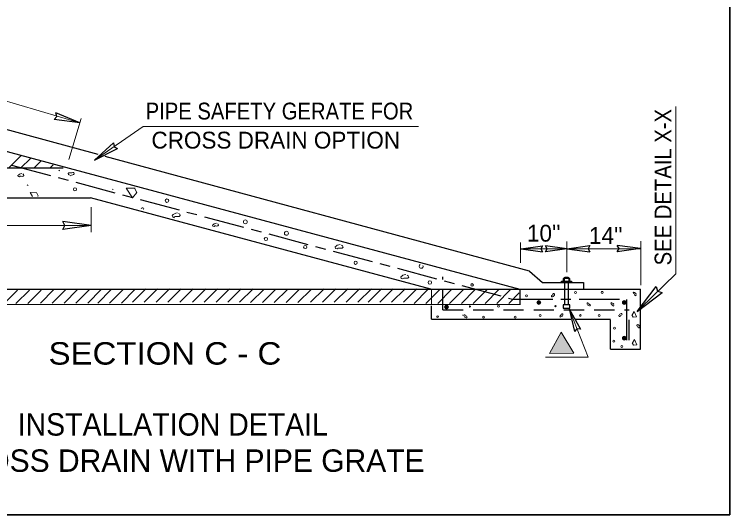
# Model space of a CAD drawing. Extents: x -873 to -38, y -356 to 186.
# Drawn here: x -659.3 to -606.2, y -257.2 to -220 of the extents above; entities that cross this region are included whole.
import ezdxf

# ---------------------------------------------------------------- set-up
doc = ezdxf.new("R2010")
doc.units = 0
doc.header["$LTSCALE"] = 0.5
doc.linetypes.add('LONG_DASH_SHORT_DASH', pattern=[9.9, 6, -1.2, 1.5, -1.2])
doc.linetypes.add('MEDIUM_DASHED', pattern=[4.5, 3, -1.5])
doc.layers.add('1', color=7, linetype='Continuous', lineweight=13)

msp = doc.modelspace()

# ---------------------------------------------------------------- hatches: boundary and pattern name
at = {"layer": '1'}
for points in [[(-620.2135, -241.4273, 1), (-620.4961, -241.4273, 1)], [(-613.8614, -241.4273, 1), (-614.144, -241.4273, 1)], [(-627.085, -241.7672, 1), (-627.3675, -241.7672, 1)], [(-619.5755, -245.2253), (-618.6966, -243.6462), (-617.7687, -245.1972)], [(-613.8612, -244.0859, 1), (-614.1438, -244.0859, 1)]]:
    msp.add_hatch(color=256, dxfattribs=at).paths.add_polyline_path(points)

# ---------------------------------------------------------------- linework, layer by layer
for p, q in [((-668.0582, -224.1128), (-654.4882, -228.0844)), ((-610.1642, -239.3024), (-610.1642, -226.8694)), ((-655.2981, -230.8177), (-654.3915, -227.7578)), ((-659.7624, -231.4311), (-658.8582, -230.527)), ((-658.8541, -231.4311), (-658.1529, -230.7304)), ((-657.8421, -231.3932), (-657.3731, -230.9237)), ((-656.7072, -231.4411), (-656.4605, -231.1937)), ((-652.9939, -232.9452), (-652.9962, -232.9437)), ((-653.6246, -234.3442), (-653.6246, -236.2074)), ((-676.3007, -235.7155), (-653.6246, -235.7155)), ((-621.7119, -238.4966), (-621.7119, -236.9812)), ((-618.2818, -239.1721), (-618.2818, -236.9024)), ((-612.7777, -240.1548), (-612.7777, -236.863)), ((-621.5256, -237.44), (-618.2818, -237.44)), ((-618.292, -237.44), (-612.7777, -237.44)), ((-612.8021, -241.8527), (-610.1642, -239.3024)), ((-660.109, -241.5058), (-659.1084, -240.5055)), ((-659.2295, -241.5058), (-658.2298, -240.5055)), ((-658.3507, -241.5058), (-657.3503, -240.5055)), ((-657.4075, -241.4737), (-656.4076, -240.4737)), ((-656.5286, -241.4737), (-655.5281, -240.4737)), ((-655.6493, -241.4737), (-654.6492, -240.4737)), ((-654.7705, -241.4737), (-653.7703, -240.4737)), ((-653.8913, -241.4737), (-652.8912, -240.4737)), ((-653.1406, -241.4737), (-652.1404, -240.4737)), ((-652.2618, -241.4737), (-651.2616, -240.4737)), ((-651.3827, -241.4737), (-650.3824, -240.4737)), ((-650.5745, -241.4095), (-649.5742, -240.4094)), ((-649.6957, -241.4095), (-648.6953, -240.4094)), ((-648.8162, -241.4095), (-647.8161, -240.4094)), ((-647.9372, -241.4095), (-646.9371, -240.4094)), ((-647.0577, -241.4095), (-646.0573, -240.4094)), ((-646.1149, -241.4095), (-645.1144, -240.4094)), ((-645.2362, -241.4095), (-644.2357, -240.4094)), ((-644.3566, -241.4095), (-643.3562, -240.4094)), ((-643.4773, -241.4095), (-642.4775, -240.4094)), ((-642.5983, -241.4095), (-641.598, -240.4094)), ((-641.7838, -241.4416), (-640.784, -240.442)), ((-640.9052, -241.4416), (-639.9047, -240.442)), ((-640.0258, -241.4416), (-639.0257, -240.442)), ((-639.147, -241.4416), (-638.1467, -240.442)), ((-638.2675, -241.4416), (-637.267, -240.442)), ((-637.3249, -241.4095), (-636.3244, -240.4094)), ((-636.4456, -241.4095), (-635.4456, -240.4094)), ((-635.5662, -241.4095), (-634.5659, -240.4094)), ((-634.6873, -241.4095), (-633.6871, -240.4094)), ((-633.8078, -241.4095), (-632.8076, -240.4094)), ((-633.0581, -241.4095), (-632.0576, -240.4094)), ((-632.1786, -241.4095), (-631.1784, -240.4094)), ((-631.2993, -241.4095), (-630.299, -240.4094)), ((-630.4203, -241.4095), (-629.4199, -240.4094)), ((-629.632, -241.5007), (-628.632, -240.5008)), ((-628.7532, -241.5007), (-627.7527, -240.5008)), ((-627.8744, -241.5007), (-626.8741, -240.5008)), ((-626.9947, -241.5007), (-625.9947, -240.5008)), ((-626.1158, -241.5007), (-625.1159, -240.5008)), ((-625.2367, -241.5007), (-624.2368, -240.5008)), ((-624.3578, -241.5007), (-623.3575, -240.5008)), ((-623.4783, -241.5007), (-622.4783, -240.5008)), ((-622.5995, -241.5007), (-621.8212, -240.7224)), ((-681.8431, -241.5687), (-621.7334, -241.5687))]:
    msp.add_line(p, q, dxfattribs=at)
at = {"layer": '1', "lineweight": 25}
for p, q in [((-653.1174, -230.4332), (-668.4346, -226.2864)), ((-654.4882, -228.0844), (-656.257, -227.3282)), ((-621.7426, -240.4563), (-668.9367, -227.8091)), ((-654.4882, -228.0844), (-656.3958, -227.8333)), ((-653.3845, -230.8564), (-651.9654, -229.5579)), ((-653.3845, -230.8564), (-651.6679, -229.9884)), ((-621.061, -239.112), (-652.6007, -230.5733)), ((-681.8431, -231.4346), (-655.7108, -231.4346)), ((-676.3293, -233.6538), (-653.6822, -233.6538)), ((-628.3868, -240.4324), (-653.6822, -233.6538)), ((-653.625, -235.7144), (-655.754, -235.4219)), ((-653.625, -235.7144), (-655.754, -236.0069)), ((-621.6661, -237.4407), (-620.0783, -237.2223)), ((-621.6661, -237.4407), (-620.0783, -237.6587)), ((-618.282, -237.4394), (-619.8702, -237.221)), ((-618.282, -237.4394), (-619.8702, -237.6575)), ((-618.2814, -237.4414), (-616.5666, -237.2052)), ((-618.2814, -237.4414), (-616.5666, -237.6764)), ((-612.8122, -237.4222), (-614.5282, -237.1859)), ((-612.8122, -237.4222), (-614.5282, -237.6579)), ((-621.061, -239.112), (-620.0947, -239.9578)), ((-618.4733, -239.6587), (-618.4733, -239.8498)), ((-618.4226, -239.5804), (-618.1713, -239.5604)), ((-618.4226, -239.6182), (-618.1713, -239.5977)), ((-618.4226, -239.6557), (-618.1713, -239.6352)), ((-618.1205, -239.6587), (-618.1205, -239.8498)), ((-620.0947, -239.9578), (-617.0329, -239.9578)), ((-618.4226, -241.6089), (-618.4226, -239.8469)), ((-617.0329, -239.9578), (-617.0329, -240.4324)), ((-613.038, -242.09), (-611.6432, -240.2507)), ((-681.8431, -240.4324), (-621.7334, -240.4324)), ((-621.832, -240.4324), (-612.7911, -240.4324)), ((-621.7426, -241.5512), (-621.7426, -240.4563)), ((-613.038, -242.09), (-611.1986, -240.6955)), ((-612.7911, -244.908), (-612.7911, -240.4324)), ((-628.3441, -242.6701), (-628.3441, -241.6747)), ((-618.1013, -241.9063), (-617.2679, -243.4226)), ((-618.1013, -241.9063), (-617.7074, -243.5912)), ((-628.3441, -242.6701), (-617.9716, -242.6701)), ((-617.6369, -242.6701), (-615.0287, -242.6701)), ((-615.0287, -244.908), (-615.0287, -242.7178)), ((-615.0287, -244.908), (-612.7911, -244.908))]:
    msp.add_line(p, q, dxfattribs=at)
at = {"layer": '1', "linetype": 'LONG_DASH_SHORT_DASH', "lineweight": 25}
for p, q in [((-669.1227, -228.6652), (-622.3188, -241.178)), ((-622.3188, -241.178), (-613.8227, -241.178)), ((-613.8227, -244.2189), (-613.8227, -241.178))]:
    msp.add_line(p, q, dxfattribs=at)
at = {"layer": '1', "linetype": 'MEDIUM_DASHED', "lineweight": 25}
for p, q in [((-627.4886, -241.9688), (-627.4886, -239.5204)), ((-627.4886, -241.9688), (-613.6467, -241.9688)), ((-613.6467, -244.2319), (-613.6467, -241.9688))]:
    msp.add_line(p, q, dxfattribs=at)
at = {"layer": '1', "linetype": 'MEDIUM_DASHED'}
msp.add_line((-628.3441, -241.5567), (-628.3441, -240.4799), dxfattribs=at)
at = {"layer": '1', "lineweight": 35}
msp.add_lwpolyline([(-606.1718, -181.4427), (-606.1718, -257.1993), (-689.2712, -257.1993)], dxfattribs=at)
at = {"layer": '1', "lineweight": 25}
for points in [[(-656.3958, -227.8333), (-656.1838, -227.6174), (-656.257, -227.3282)], [(-651.9654, -229.5579), (-651.9362, -229.8595), (-651.6679, -229.9884)], [(-655.754, -236.0069), (-655.5891, -235.7113), (-655.754, -235.4219)], [(-620.0783, -237.2223), (-620.2007, -237.4433), (-620.0783, -237.6587)], [(-619.8702, -237.6575), (-619.7474, -237.4371), (-619.8702, -237.221)], [(-616.5666, -237.2052), (-616.6994, -237.4427), (-616.5666, -237.6764)], [(-614.5282, -237.6579), (-614.3947, -237.4206), (-614.5282, -237.1859)], [(-618.4226, -239.6557), (-618.4226, -239.5452), (-618.1713, -239.5452), (-618.1713, -239.6557)], [(-618.6746, -239.9477), (-618.6746, -239.8469), (-617.9193, -239.8469), (-617.9193, -239.9477)], [(-618.1713, -239.8469), (-618.1713, -241.6089), (-618.5487, -241.6089), (-618.5487, -241.8602), (-618.0457, -241.8602), (-618.0457, -241.6089), (-618.1713, -241.6089)], [(-611.6432, -240.2507), (-611.5441, -240.6003), (-611.1986, -240.6955)], [(-617.2679, -243.4226), (-617.5366, -243.3839), (-617.7074, -243.5912)]]:
    msp.add_lwpolyline(points, dxfattribs=at)
at = {"layer": '1'}
for points in [[(-653.3854, -230.8557), (-649.7594, -228.351), (-629.2987, -228.351)], [(-658.7877, -231.8426), (-658.8801, -231.8734), (-658.9626, -231.8938), (-659.0243, -231.9349), (-659.0759, -231.9863), (-659.0549, -232.0684), (-658.9728, -232.0895), (-658.9111, -232.0482), (-658.8286, -232.0482), (-658.7569, -232.0582), (-658.6851, -232.0482), (-658.6334, -231.9967), (-658.6644, -231.9245), (-658.7259, -231.8837)], [(-656.0434, -231.6002), (-655.9829, -231.6362), (-655.98, -231.6357)], [(-655.1858, -232.0084), (-655.0937, -231.9778), (-655.0112, -231.9572), (-654.9493, -231.9161), (-654.8982, -231.8647), (-654.9188, -231.7826), (-655.0006, -231.7619), (-655.0625, -231.8032), (-655.1442, -231.8032), (-655.2168, -231.7926), (-655.2887, -231.8032), (-655.3397, -231.8542), (-655.3092, -231.9263), (-655.2474, -231.9672)], [(-658.3305, -232.7314), (-658.3909, -232.6952), (-658.3936, -232.6953)], [(-657.6716, -233.2794), (-658.1754, -233.269), (-657.9952, -233.545)], [(-657.6037, -233.545), (-657.5789, -233.5161), (-657.6818, -233.31)], [(-652.0011, -233.0468), (-652.0823, -232.9989), (-652.0859, -232.9996)], [(-650.3663, -232.9468), (-651.0385, -232.9329), (-650.5722, -233.6461), (-650.2432, -233.2622), (-650.3801, -232.9879)], [(-647.2204, -234.7649), (-647.3438, -234.8057), (-647.4533, -234.8335), (-647.5361, -234.8882), (-647.6044, -234.9568), (-647.5769, -235.0662), (-647.4671, -235.0941), (-647.3848, -235.0391), (-647.2754, -235.0391), (-647.179, -235.0532), (-647.0831, -235.0391), (-647.0144, -234.9706), (-647.0554, -234.8743), (-647.1379, -234.8197)], [(-647.5609, -235.1166), (-647.5397, -235.096), (-647.4436, -235.1369), (-647.4344, -235.1508)], [(-644.3177, -235.5377), (-644.4101, -235.5686), (-644.4927, -235.5888), (-644.5545, -235.6298), (-644.6056, -235.6817), (-644.5849, -235.764), (-644.5024, -235.7847), (-644.441, -235.7434), (-644.3587, -235.7434), (-644.2866, -235.7532), (-644.2145, -235.7434), (-644.1632, -235.6915), (-644.1943, -235.6197), (-644.256, -235.5786)], [(-635.1155, -237.1114), (-635.2385, -237.1524), (-635.3483, -237.1797), (-635.4303, -237.2347), (-635.4991, -237.3031), (-635.4714, -237.4125), (-635.362, -237.4403), (-635.2798, -237.3856), (-635.1703, -237.3856), (-635.0734, -237.3994), (-634.9783, -237.3856), (-634.9098, -237.3168), (-634.9504, -237.221), (-635.033, -237.1656)], [(-630.2355, -239.3439), (-630.3586, -239.3852), (-630.4686, -239.4131), (-630.5509, -239.4673), (-630.6192, -239.5358), (-630.5919, -239.6457), (-630.4822, -239.6733), (-630.3998, -239.6185), (-630.2901, -239.6185), (-630.194, -239.6321), (-630.0986, -239.6185), (-630.03, -239.5498), (-630.0709, -239.4539), (-630.1533, -239.3989)], [(-619.2017, -240.9042), (-619.2521, -240.9458), (-619.2929, -240.9845), (-619.3383, -241.0047), (-619.3855, -241.0151), (-619.4237, -240.9741), (-619.4063, -240.9203), (-619.3615, -240.9002), (-619.3319, -240.854), (-619.3117, -240.8098), (-619.2803, -240.7728), (-619.2332, -240.7624), (-619.2032, -240.8053), (-619.2023, -240.8545)], [(-619.2012, -240.8566), (-619.2027, -240.9032), (-619.2035, -240.9051)], [(-613.1202, -240.7845), (-613.1703, -240.7437), (-613.2112, -240.7048), (-613.2566, -240.6847), (-613.3036, -240.674), (-613.343, -240.7149), (-613.3248, -240.7686), (-613.2797, -240.7891), (-613.2502, -240.8347), (-613.2302, -240.8795), (-613.1986, -240.9162), (-613.1513, -240.9264), (-613.1219, -240.8835), (-613.1207, -240.8342)], [(-616.7544, -241.6083), (-616.6965, -241.6372), (-616.6479, -241.6661), (-616.5992, -241.6762), (-616.5506, -241.6762), (-616.5218, -241.6273), (-616.5506, -241.5792), (-616.5992, -241.5692), (-616.6378, -241.5308), (-616.6673, -241.4914), (-616.706, -241.4625), (-616.7544, -241.4625), (-616.774, -241.5112), (-616.7648, -241.5596)], [(-614.7896, -241.5527), (-614.8394, -241.5114), (-614.8806, -241.4731), (-614.9257, -241.4524), (-614.9732, -241.4423), (-615.0117, -241.4832), (-614.9937, -241.5368), (-614.9488, -241.5568), (-614.9194, -241.6031), (-614.8992, -241.6472), (-614.8678, -241.684), (-614.8208, -241.6945), (-614.791, -241.6517), (-614.7898, -241.6022)], [(-626.0169, -242.3513), (-626.0055, -242.3972), (-626.0036, -242.3982)], [(-625.9077, -242.4963), (-625.8496, -242.5255), (-625.8015, -242.5546), (-625.7526, -242.5647), (-625.7044, -242.5647), (-625.6754, -242.5159), (-625.7044, -242.4677), (-625.7526, -242.4573), (-625.7917, -242.419), (-625.8208, -242.3802), (-625.8594, -242.3511), (-625.9077, -242.3511), (-625.9275, -242.3994), (-625.9175, -242.4477)], [(-618.0572, -242.0152), (-616.6904, -245.4962), (-619.8701, -245.4962)], [(-618.5777, -242.4042), (-618.6281, -242.4453), (-618.6694, -242.484), (-618.7142, -242.5044), (-618.7614, -242.5148), (-618.8004, -242.4737), (-618.7825, -242.4201), (-618.7374, -242.3998), (-618.7081, -242.3537), (-618.6879, -242.3096), (-618.6562, -242.2725), (-618.6092, -242.2623), (-618.5797, -242.305), (-618.5785, -242.3547)], [(-614.3952, -242.3288), (-614.3368, -242.2998), (-614.2885, -242.2707), (-614.2397, -242.2608), (-614.1917, -242.2608), (-614.1624, -242.3092), (-614.1917, -242.3577), (-614.2397, -242.3678), (-614.2787, -242.4063), (-614.3082, -242.4453), (-614.3464, -242.4747), (-614.3952, -242.4747), (-614.4143, -242.4257), (-614.4052, -242.3776)], [(-613.447, -242.3953), (-613.2723, -242.1088), (-613.0967, -242.4967), (-613.3469, -242.5322), (-613.4257, -242.4007)], [(-612.8626, -243.1801), (-612.9127, -243.1387), (-612.954, -243.1002), (-612.9992, -243.0797), (-613.0458, -243.0692), (-613.0848, -243.1099), (-613.0673, -243.1637), (-613.0226, -243.1839), (-612.9925, -243.2303), (-612.9725, -243.2745), (-612.9412, -243.3113), (-612.8937, -243.322), (-612.8644, -243.2789), (-612.8629, -243.2296)], [(-612.8621, -243.2279), (-612.8638, -243.1807), (-612.8646, -243.1792)], [(-613.4262, -244.4738), (-613.2515, -244.1868), (-613.0757, -244.5747), (-613.3257, -244.6107), (-613.4047, -244.4795)]]:
    msp.add_lwpolyline(points, dxfattribs=at)
at = {"layer": '1', "lineweight": 25}
msp.add_lwpolyline([(-618.297, -239.8469), (-618.0457, -239.8469), (-618.0457, -239.6557), (-618.5487, -239.6557), (-618.5487, -239.8469)], close=True, dxfattribs=at)
at = {"layer": '1'}
msp.add_lwpolyline([(-619.5755, -245.2253), (-618.6966, -243.6462), (-617.7687, -245.1972)], close=True, dxfattribs=at)
for centre, radius in [((-654.8409, -233.019), 0.1115), ((-648.0008, -233.8642), 0.1283), ((-642.177, -235.4416), 0.1436), ((-640.6485, -236.7131), 0.1198), ((-639.1179, -236.2912), 0.1487), ((-637.7229, -237.3093), 0.1198), ((-633.9779, -238.4826), 0.1198), ((-628.4595, -239.9434), 0.1283), ((-625.3191, -240.1247), 0.0932), ((-621.282, -240.94), 0.0743), ((-617.6322, -240.6961), 0.0718), ((-615.6547, -240.6794), 0.0743), ((-620.3548, -241.4273), 0.1413), ((-614.0027, -241.4273), 0.1413), ((-627.2263, -241.7672), 0.1413), ((-625.4775, -241.7333), 0.0466), ((-623.3563, -241.7049), 0.0743), ((-619.1248, -241.7044), 0.0466), ((-627.8862, -242.4835), 0.0641), ((-624.4697, -242.5235), 0.0641), ((-622.1206, -242.5204), 0.0718), ((-620.2616, -242.3901), 0.0743), ((-617.2705, -242.396), 0.0641), ((-615.8664, -242.393), 0.0718), ((-614.7394, -243.3458), 0.0718), ((-614.0025, -244.0859), 0.1413), ((-614.7808, -244.3097), 0.0718), ((-614.1891, -244.7091), 0.0718)]:
    msp.add_circle(centre, radius, dxfattribs=at)
for centre, radius, start, end in [((-649.8235, -234.4812), 0.0932, 328.41228, 181.49121), ((-629.1052, -238.7412), 0.1487, 122.17944, 27.75758)]:
    msp.add_arc(centre, radius, start, end, dxfattribs=at)

# ---------------------------------------------------------------- texts
for s, height, width, p in [('PIPE SAFETY GERATE FOR', 1.25, 0.9, (-649.5867, -227.8328)), ('SECTION C - C', 1.667, 1.1, (-656.8034, -246.0475)), ('INSTALLATION DETAIL', 1.667, 0.95, (-659.1024, -251.3241))]:
    msp.add_text(s, height=height, dxfattribs=dict(at, width=width)).set_placement(p)
at = {"layer": '1', "width": 0.9}
msp.add_text('SEE DETAIL X-X', height=1.25, rotation=90, dxfattribs=at).set_placement((-610.5004, -238.6728))
at = {"layer": '1'}
for s, height, p in [('CROSS DRAIN OPTION', 1.25, (-649.1554, -229.9924)), ("10''", 1.25, (-621.2411, -236.9099)), ("14''", 1.25, (-616.6302, -237.0785)), ('CROSS DRAIN WITH PIPE GRATE', 1.667, (-664.6492, -254.0157))]:
    msp.add_text(s, height=height, dxfattribs=at).set_placement(p)

doc.saveas('drawing.dxf')
